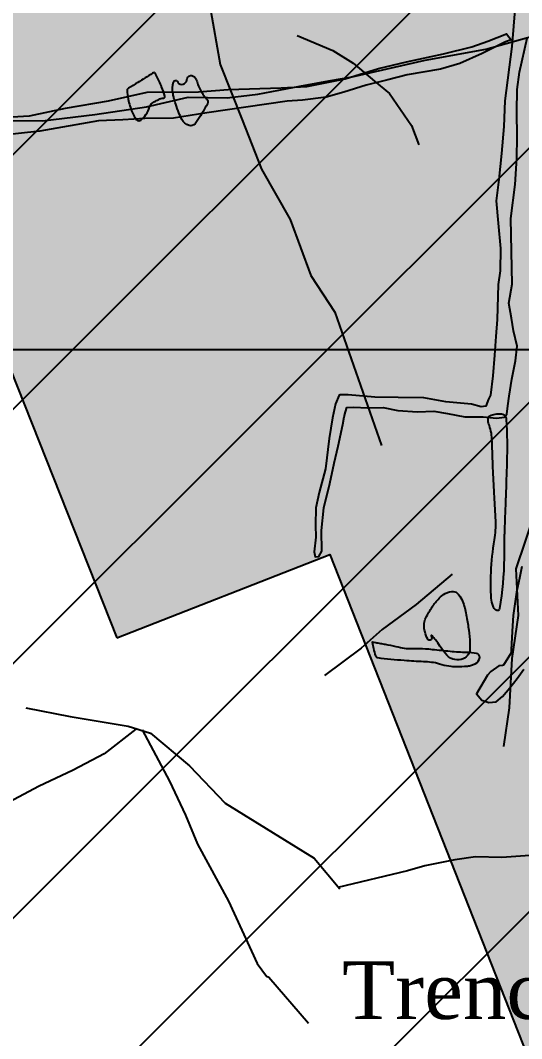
# Model space of a CAD drawing. Header units: feet. Extents: x 442639 to 445151, y 513727 to 516000.
# Drawn here: x 443467.2 to 443510.7, y 514940.2 to 515028.6 of the extents above; entities that cross this region are included whole.
import ezdxf

# ---------------------------------------------------------------- set-up
doc = ezdxf.new("R2010")
doc.units = ezdxf.units.FT
doc.header["$MEASUREMENT"] = 0
for name, color, linetype in [('AI', 14, 'CONTINUOUS'), ('CM1', 8, 'CONTINUOUS'), ('CROPMARKS', 5, 'CONTINUOUS'), ('CROPMARKSII', 7, 'CONTINUOUS'), ('FW_AREA97', 8, 'CONTINUOUS'), ('GEOAREA', 4, 'CONTINUOUS'), ('HEADINGS1', 7, 'CONTINUOUS'), ('OSGrid', 8, 'CONTINUOUS'), ('TRENCH', 1, 'CONTINUOUS')]:
    doc.layers.add(name, color=color, linetype=linetype)
doc.styles.get("Standard").update_dxf_attribs({"font": 'times.ttf', "height": 2})

msp = doc.modelspace()

# ---------------------------------------------------------------- hatches: boundary and pattern name
at = {"layer": 'FW_AREA97', "ltscale": 100}
h = msp.add_hatch(dxfattribs=at)
h.set_pattern_fill('ANSI31', color=8, scale=125, style=0)
h.paths.add_polyline_path([(443587.976, 515216.422), (443587.008, 515217.521), (443572.596, 515207.835), (443554.939, 515197.486), (443537.909, 515187.539), (443512.937, 515172.36), (443493.964, 515160.977), (443460.41, 515139.802), (443431.975, 515122.345), (443414.896, 515111.466), (443405.384, 515106.045), (443399.1, 515103.478), (443393.603, 515101.232), (443388.405, 515100.389), (443382.732, 515099.191), (443382.074, 515096.91), (443382.397, 515095.15), (443383.543, 515088.919), (443383.564, 515083.883), (443382.192, 515078.123), (443381.034, 515073.431), (443384.221, 515057.626), (443318.708, 515029.564), (443254.002, 515002.669), (443234.433, 514993.639), (443208.082, 514982), (443180.76, 514970.831), (443151.714, 514959.132), (443125.983, 514948.738), (443135.654, 514903.446), (443139.613, 514884.672), (443178.623, 514701.908), (443209.061, 514703.713), (443226.823, 514704.523), (443230.584, 514708.161), (443242.217, 514710.213), (443252.61, 514710.952), (443261.806, 514711.15), (443272.893, 514709.467), (443279.945, 514710.574), (443284.828, 514712.057), (443293.882, 514712.385), (443306.489, 514711.397), (443312.899, 514711.584), (443321.46, 514712.019), (443331.486, 514712.646), (443343.241, 514714.157), (443419.665, 514722.594), (443437.929, 514724.52), (443451.344, 514726.381), (443463.086, 514728.088), (443474.139, 514729.712), (443483.152, 514730.814), (443493.31, 514731.457), (443499.823, 514717.34), (443505.96, 514717.727), (443516.897, 514718.8), (443528.375, 514721.107), (443537.759, 514722.358), (443555.617, 514723.33), (443565.188, 514722.572), (443571.898, 514721.985), (443575.656, 514722.203), (443577.304, 514722.298), (443621.209, 514712.311), (443656.081, 514706.29), (443682.603, 514701.884), (443707.118, 514697.606), (443718.23, 514696.192), (443714.653, 514598.287), (443713.04, 514556.317), (443712.419, 514504.673), (443712.312, 514456.317), (443712.227, 514418.293), (443716.388, 514403.701), (443727.177, 514401.071), (443733.588, 514379.739), (443741.521, 514358.019), (443744.908, 514351.825), (443767.696, 514356.857), (443784.606, 514360.77), (443804.504, 514365.451), (443826.874, 514370.795), (443845.143, 514375.041), (443861.878, 514378.9), (443915.081, 514200), (443906.52, 514038.617), (443920.995, 514037.304), (443931.512, 514036.691), (443947.55, 514036.813), (443967.072, 514036.932), (443981.751, 514037.935), (444001.138, 514037.546), (444024.018, 514034.044), (444038.941, 514033.828), (444056.89, 514033.622), (444074.802, 514033.059), (444089.091, 514031.854), (444101.609, 514031.789), (444113.954, 514032.79), (444123.013, 514034.107), (444123.494, 514029.367), (444179.611, 514028.124), (444375.796, 514023.777), (444377.951, 514033.209), (444378.25, 514062.755), (444378.087, 514070.071), (444377.953, 514077.668), (444378.361, 514088.652), (444378.861, 514096.498), (444379.901, 514103.877), (444382.107, 514122.088), (444382.784, 514132.456), (444385.055, 514147.012), (444387.527, 514164.561), (444389.714, 514186.923), (444391.965, 514209.43), (444393.185, 514220.453), (444393.626, 514228.981), (444395.344, 514261.938), (444396.717, 514283.83), (444397.381, 514301.942), (444396.774, 514312.786), (444397.089, 514320.184), (444397.475, 514332.254), (444395.478, 514362.221), (444394.144, 514387.128), (444391.229, 514408.389), (444396.915, 514413.69), (444401.219, 514435.021), (444402.766, 514457.906), (444405.466, 514495.243), (444410.112, 514529.546), (444417.166, 514561.61), (444433.174, 514600.373), (444445.84, 514629.849), (444455.106, 514659.044), (444464.293, 514692.274), (444472.216, 514718.602), (444475.441, 514733.881), (444488.391, 514761.65), (444498.755, 514784.171), (444527.77, 514804.406), (444584.336, 514844.969), (444588.423, 514851.988), (444592.663, 514859.269), (444594.769, 514862.503), (444596.977, 514866.392), (444598.721, 514870.607), (444611.206, 514897.781), (444621.234, 514922.335), (444629.071, 514942.418), (444635.483, 514956.791), (444636.385, 514966.775), (444638.564, 514973.326), (444644.322, 514984.918), (444649.1, 514996.077), (444581.108, 515024.078), (444596.393, 515068.324), (444336.753, 515100), (444319.507, 515100.56), (444303.713, 515101.475), (444281.566, 515103.673), (444245.735, 515107.228), (444205.939, 515110.682), (444194.374, 515112.263), (444162.318, 515117.023), (444139.128, 515119.15), (444119.952, 515119.969), (444093.765, 515121.632), (444085.455, 515122.109), (444057.939, 515138.013), (444004.897, 515142.766), (444002.009, 515131.644), (444000, 515122.425), (443999.067, 515110.465), (443998.885, 515097.84), (443997.843, 515086.907), (443992.669, 515065.269), (443985.83, 515030.168), (443974.504, 514977.22), (443969.906, 514974.092), (443965.16, 514973.735), (443962.387, 514975.357), (443950.053, 514978.687), (443943.973, 514976.446), (443795.152, 514953.041), (443786.899, 514952.359), (443728.658, 514937.257), (443713.615, 514985.752), (443699.924, 514992.359), (443696.242, 515002.999), (443692.278, 515017.761), (443687.475, 515027.814), (443679.879, 515041.356), (443672.688, 515053.239), (443666.544, 515059.216), (443649.375, 515102.318), (443639.181, 515121.193), (443626.884, 515153.736), (443593.807, 515207.041)])
at = {"layer": 'GEOAREA', "ltscale": 100}
h = msp.add_hatch(color=256, dxfattribs=at)
h.paths.add_polyline_path([(443360, 514713.431), (443420, 514713.431), (443420, 514513.431), (443360, 514513.431)])
h.paths.add_polyline_path([(443161.3, 514956.171), (443259.237, 514712.967), (443265.024, 514715.528), (443265.355, 514714.687), (443282.203, 514714.855), (443293.914, 514714.206), (443300.25, 514713.294), (443301.92, 514714.039), (443221.12, 514915.562), (443333.235, 514960.739), (443427.48, 514725.701), (443429.235, 514726.393), (443429.597, 514725.694), (443440.808, 514730.091), (443442.157, 514728.53), (443447.236, 514730.424), (443448.237, 514728.596), (443453.829, 514728.858), (443486.116, 514741.69), (443389.252, 514983.375), (443400.106, 514987.696), (443388.716, 515022.127), (443384.684, 515039.803), (443386.193, 515044.842), (443385.554, 515046.683)])
h.paths.add_polyline_path([(443475.554, 514974.961), (443494.039, 514982.203), (443528.273, 514895.272), (443598.675, 514934.877), (443568.374, 515011.261), (443605.436, 515025.952), (443633.219, 514955.519), (443668.453, 514975.098), (443649.945, 515021.852), (443668.436, 515029.354), (443616.214, 515161.697), (443614.21, 515161.114), (443596.593, 515194.878), (443509.505, 515160.604), (443523.975, 515123.285), (443505.549, 515116.001), (443512.86, 515097.393), (443383.099, 515046.255), (443405.13, 514990.403), (443460.79, 515012.209)])
h.paths.add_polyline_path([(443790.652, 515270.828), (443603.972, 515197.597), (443614.29, 515171.164), (443628.267, 515143.04), (443775.083, 515200.378), (443868.78, 514960.66), (443876.506, 514963.635), (443877.714, 514961.959), (443906.757, 514973.289)])
h.paths.add_polyline_path([(443689.638, 514984.394), (443668.531, 514973.806), (443650.779, 514962.249), (443637.27, 514954.507), (443740.908, 514697.977), (443746.029, 514696.624), (443750.91, 514696.614), (443761.746, 514694.836), (443779.888, 514693.638), (443790.716, 514690.545), (443806.2, 514690.188), (443808.447, 514691.115)])
h.paths.add_polyline_path([(443584.518, 514924.294), (443566.738, 514914.939), (443551.462, 514904.702), (443532.463, 514893.523), (443602.452, 514721.254), (443620.617, 514717.014), (443626.38, 514714.975), (443645.648, 514712.103), (443666.275, 514707.459), (443671.591, 514709.515)])
at = {"layer": 'TRENCH', "ltscale": 100}
h = msp.add_hatch(color=256, dxfattribs=at)
h.paths.add_polyline_path([(443444.348, 515139.572), (443443.373, 515141.012), (443407.547, 515121.493), (443408.202, 515120.085)])
h.paths.add_polyline_path([(443483.252, 515162), (443484.901, 515162.649), (443466.734, 515198.214), (443465.416, 515197.545)])
h.paths.add_polyline_path([(443517.75, 515184.372), (443518.62, 515182.716), (443550.313, 515203.13), (443548.717, 515204.451)])
h.paths.add_polyline_path([(443679.504, 515139.262), (443681.179, 515139.75), (443643.747, 515232.77), (443642.153, 515232.133)], flags=17)
h.paths.add_polyline_path([(443560.104, 515195.095), (443558.689, 515195.42), (443539.705, 515085.728), (443541.124, 515085.449)])
h.paths.add_polyline_path([(443441.823, 515053.496), (443442.367, 515054.811), (443429.876, 515059.598), (443429.55, 515058.144)])
h.paths.add_polyline_path([(443454.402, 515012.917), (443453.081, 515013.418), (443457.193, 515024.46), (443458.551, 515023.946)])
h.paths.add_polyline_path([(443526.59, 515085.07), (443525.15, 515084.894), (443540.607, 514936.243), (443542.135, 514936.489)])
h.paths.add_polyline_path([(443457.832, 514965.49), (443457.319, 514966.917), (443420.536, 514952.894), (443421.036, 514951.477)])
h.paths.add_polyline_path([(443586.695, 515064.09), (443587.928, 515064.659), (443598.832, 515036.686), (443597.516, 515036.256)])
h.paths.add_polyline_path([(443642.329, 515065.428), (443642.185, 515063.906), (443602.508, 515066.574), (443602.619, 515068.047)], flags=17)
h.paths.add_polyline_path([(443629.648, 515090.047), (443628.268, 515090.169), (443629.104, 515100.325), (443630.546, 515100.227)], flags=17)
h.paths.add_polyline_path([(443641.901, 515046.461), (443640.78, 515027.021), (443642.257, 515026.956), (443643.407, 515046.529)], flags=17)
h.paths.add_polyline_path([(443613.368, 514921.596), (443614.818, 514922.262), (443652.746, 514829.498), (443651.105, 514829.188)])
h.paths.add_polyline_path([(443748.705, 514887.436), (443747.537, 514886.424), (443800.31, 514826.507), (443801.532, 514827.653)])
h.paths.add_polyline_path([(443778.329, 515074.969), (443776.546, 515074.414), (443773.702, 515090.476), (443775.699, 515091.08)], flags=17)
h.paths.add_polyline_path([(443871.281, 515019.199), (443870.522, 515017.464), (443849.048, 515029.417), (443850.465, 515031.68)], flags=17)
h.paths.add_polyline_path([(443847.133, 515072.648), (443845.192, 515072.037), (443842.709, 515082.193), (443845.17, 515082.528)], flags=17)
h.paths.add_polyline_path([(444045.314, 514982.301), (444049.127, 514979.066), (444045.892, 514975.254), (444042.079, 514978.488)])
h.paths.add_polyline_path([(444115.961, 514979.57), (444120.01, 514982.504), (444122.944, 514978.455), (444118.895, 514975.521)])
h.paths.add_polyline_path([(444190.813, 514982.443), (444195.114, 514984.993), (444197.664, 514980.692), (444193.363, 514978.142)])
h.paths.add_polyline_path([(444048.71, 515084.197), (444052.382, 515087.59), (444055.775, 515083.918), (444052.103, 515080.525)])
h.paths.add_polyline_path([(444124.079, 515073.634), (444128.312, 515076.296), (444130.974, 515072.064), (444126.742, 515069.401)])
h.paths.add_polyline_path([(444049.717, 515169.782), (444054.693, 515170.271), (444055.183, 515165.295), (444050.207, 515164.806)])
h.paths.add_polyline_path([(444115.388, 515183.688), (444119.415, 515186.651), (444122.379, 515182.624), (444118.352, 515179.661)])
h.paths.add_polyline_path([(444185.165, 515149.894), (444188.835, 515153.29), (444192.231, 515149.62), (444188.561, 515146.224)])
edge = h.paths.add_edge_path()
edge.add_line((443661.107, 515245.617), (443660.644, 515247.337))
edge.add_line((443660.644, 515247.337), (443648.085, 515241.695))
edge.add_line((443648.085, 515241.695), (443637.362, 515236.494))
edge.add_line((443637.362, 515236.494), (443624.812, 515229.893))
edge.add_line((443624.812, 515229.893), (443612.498, 515223.264))
edge.add_line((443612.498, 515223.264), (443598.3, 515215.38))
edge.add_line((443598.3, 515215.38), (443599.54, 515213.854))
edge.add_line((443599.54, 515213.854), (443610.28, 515220.162))
edge.add_line((443610.28, 515220.162), (443621.443, 515226.208))
edge.add_line((443621.443, 515226.208), (443632.096, 515231.881))
edge.add_line((443632.096, 515231.881), (443644.21, 515237.875))
edge.add_line((443644.21, 515237.875), (443661.107, 515245.617))
edge.add_line((443876.086, 514893.121), (443976.086, 514893.121))

# ---------------------------------------------------------------- linework, layer by layer
at = {"layer": 'AI', "color": 17}
msp.add_lwpolyline([(443578.688, 515126.035, 0.000001), (443578.899, 515127.366, 0.000001)], format="xyb", dxfattribs=at)
for points in [[(443510.235, 515031.288), (443509.812, 515026.301), (443509.214, 515021.589), (443509.136, 515019.354), (443508.932, 515017.004), (443508.691, 515014.747), (443508.475, 515012.91), (443508.647, 515010.97), (443508.841, 515008.758), (443508.797, 515006.817), (443508.645, 515005.633), (443508.564, 515002.597), (443508.441, 515001.122), (443508.308, 514999.513), (443508.167, 514997.707), (443507.973, 514996.03), (443507.791, 514995.677), (443507.553, 514995.084), (443507.169, 514995.017), (443506.335, 514995.266), (443504.1, 514995.452), (443502.193, 514995.79), (443499.955, 514995.823), (443497.932, 514995.856), (443495.626, 514996.057), (443494.934, 514996.06), (443494.841, 514996.023), (443494.528, 514995.293), (443494.264, 514994.064), (443493.989, 514992.268), (443493.654, 514989.65), (443493.122, 514987.579), (443492.814, 514986.245), (443492.788, 514984.744), (443492.818, 514983.698), (443492.677, 514982.431), (443492.766, 514981.992), (443493.075, 514982.029), (443493.347, 514982.484), (443493.317, 514984.286), (443493.525, 514986.249), (443494.035, 514988.376), (443494.414, 514990.127), (443494.771, 514991.609), (443495.162, 514993.494), (443495.281, 514994.168), (443495.389, 514994.6), (443495.519, 514994.977), (443496.133, 514995.007), (443497.307, 514994.936), (443498.651, 514994.977), (443499.944, 514994.717), (443501.635, 514994.595), (443503.043, 514994.64), (443504.242, 514994.45), (443505.747, 514994.145), (443507.322, 514994.149), (443508.492, 514994.034), (443509.185, 514994.139), (443509.386, 514994.392), (443509.482, 514995.122), (443509.605, 514995.949), (443509.835, 514997.424), (443510.148, 514999.018), (443510.289, 515000.285), (443509.976, 515001.607), (443509.789, 515002.72), (443509.565, 515004.035), (443509.863, 515005.666), (443509.742, 515011.365), (443510.114, 515014.322), (443510.258, 515016.606), (443510.276, 515018.449), (443510.268, 515020.628), (443510.294, 515022.561), (443510.483, 515024.085), (443511.16, 515027.035)], [(443463.406, 515020.037), (443467.979, 515020.27), (443471.104, 515020.937), (443474.84, 515021.59), (443478.195, 515022.329), (443482.635, 515022.356), (443485.209, 515022.565), (443489.82, 515022.704), (443492.054, 515022.843), (443495.358, 515023.496), (443498.267, 515024.379), (443500.684, 515024.979), (443503.883, 515025.677), (443506.345, 515026.274), (443507.752, 515026.751), (443509.354, 515027.392), (443509.752, 515026.882), (443509.287, 515026.695), (443507.25, 515025.685), (443505.306, 515024.821), (443503.626, 515024.321), (443500.732, 515023.832), (443499.06, 515023.422), (443497.202, 515022.937), (443495.243, 515022.326), (443493.723, 515021.912), (443491.667, 515021.651), (443490.327, 515021.546), (443483.384, 515020.539), (443480.475, 515020.087), (443477.987, 515020.042), (443476.088, 515019.929), (443473.965, 515019.836), (443468.896, 515018.951), (443464.9, 515018.518)], [(443510.682, 514981.17), (443510.481, 514980.161), (443510.235, 514978.939), (443509.942, 514976.92), (443509.868, 514976.026), (443509.768, 514973.955), (443509.771, 514973.676), (443509.098, 514972.607), (443509.004, 514972.57), (443508.695, 514972.532), (443507.999, 514972.059), (443507.701, 514971.724), (443506.767, 514970.118), (443507.206, 514969.56), (443507.828, 514969.355), (443508.454, 514969.411), (443509.005, 514969.869), (443509.646, 514970.644), (443510.279, 514971.438), (443510.859, 514972.254)]]:
    msp.add_lwpolyline(points, dxfattribs=at)
for points in [[(443478.761, 515024.03, 0.010935), (443478.667, 515023.975, 0.000786), (443477.378, 515023.173, 0.000426), (443476.588, 515022.679, 0.004609), (443476.516, 515022.632, 0.263679), (443476.455, 515022.515, 0.041862), (443476.55, 515021.739, 0.023137), (443476.699, 515021.163, 0.022475), (443476.905, 515020.587, 0.068731), (443477.28, 515019.942, 0.240761), (443477.483, 515019.847, 0.176164), (443477.649, 515019.915, 0.047645), (443478.085, 515020.391, 0.100482), (443478.4, 515021.051, -0.182736), (443478.634, 515021.389, -0.024176), (443478.815, 515021.501, -0.01184), (443479.199, 515021.702, -0.077387), (443479.599, 515021.828, 0.231349), (443479.72, 515021.911, 0.204428), (443479.729, 515022, 0.020773), (443479.45, 515022.796, 0.000914), (443479.407, 515022.905, 0.000747), (443479.353, 515023.038, 0.038423), (443478.875, 515024, 0.4063)], [(443480.867, 515023.193, 0.71282), (443481.626, 515023.403, -0.760467), (443482.381, 515023.563, -0.044681), (443482.557, 515023.133, 0.037258), (443482.761, 515022.615, 0.080487), (443483.355, 515021.766, -0.247503), (443483.455, 515021.426, -0.071539), (443483.422, 515021.332, -0.009223), (443483.051, 515020.659, -0.015295), (443482.604, 515019.935, -0.031099), (443482.353, 515019.601, -0.301583), (443481.825, 515019.451, -0.197658), (443481.214, 515019.964, -0.02495), (443480.947, 515020.543, -0.019715), (443480.676, 515021.303, -0.008576), (443480.522, 515021.828, -0.013843), (443480.441, 515022.158, -0.131228), (443480.492, 515023.235, -0.59095), (443480.804, 515023.297, -0.060793), (443480.829, 515023.258, 0.03692)], [(443509.146, 514994.332, -0.194999), (443509.341, 514993.922, -0.022834), (443509.39, 514990.178, -0.000095), (443509.295, 514987.298, -0.001104), (443509.286, 514987.049, -0.000539), (443509.235, 514985.722, 0.000522), (443509.182, 514984.352, 0.008513), (443509.169, 514983.722, -0.002947), (443509.152, 514981.9, -0.036764), (443508.762, 514977.515, -0.595067), (443508.415, 514977.395, -0.060769), (443508.301, 514977.527, -0.048997), (443508.198, 514977.718, -0.083004), (443508.037, 514978.415, -0.026455), (443508.016, 514980.645, -0.030786), (443508.313, 514983.468, 0.051347), (443508.422, 514985.169, 0.006804), (443508.315, 514987.223, -0.006304), (443508.197, 514989.439, -0.002353), (443508.157, 514990.551, 0.001579), (443508.1, 514992.207, 0.085338), (443507.812, 514993.574, -0.206613), (443507.829, 514994.171, -0.190236), (443507.917, 514994.254, -0.04755), (443508.368, 514994.387, -0.065618), (443508.938, 514994.422, -0.169492)], [(443502.883, 514974.935, -0.755731), (443502.539, 514974.852, -0.132985), (443502.215, 514976.114, -0.100107), (443502.315, 514976.577, -0.042359), (443502.846, 514977.554, -0.035867), (443503.419, 514978.303, -0.053802), (443503.886, 514978.727, -0.134239), (443504.611, 514979.003, -0.211569), (443505.091, 514978.844, -0.10525), (443505.482, 514978.3, -0.057568), (443505.841, 514977.138, -0.0039), (443505.955, 514976.494, -0.004428), (443506.047, 514975.926, -0.020243), (443506.171, 514974.808, -0.027248), (443506.184, 514973.973, -0.167256), (443505.972, 514973.429, -0.15343), (443505.437, 514973.09, -0.15769), (443504.71, 514973.129, -0.135876), (443504.034, 514973.628, -0.022499), (443503.587, 514974.254, 0.026456), (443503.203, 514974.783, 0.005753), (443502.901, 514975.147, 0.079358), (443502.875, 514975.17, 0.782569), (443502.834, 514975.129, -0.144095)], [(443498.049, 514973.318, 0.182675), (443498.179, 514973.25, 0.011107), (443500.497, 514973.027, 0.006049), (443502.156, 514972.925, -0.014483), (443502.848, 514972.871, -0.051685), (443503.538, 514972.723, 0.042788), (443504.367, 514972.531, 0.034927), (443505.008, 514972.484, 0.023381), (443505.966, 514972.525, 0.044494), (443506.313, 514972.588, 0.043989), (443506.647, 514972.712, 0.256914), (443507.035, 514973.252, 0.403316), (443506.757, 514973.62, 0.035033), (443505.912, 514973.695, -0.020556), (443504.469, 514973.781, -0.001898), (443502.934, 514973.941, 0.00482), (443502.33, 514974.001, 0.037829), (443501.254, 514974.015, -0.055375), (443500.518, 514974.05, -0.018134), (443499.796, 514974.193, 0.014175), (443498.873, 514974.383, 0.000085), (443498.455, 514974.457, 0.000081), (443498.014, 514974.534, 0.001047), (443497.76, 514974.578, 0.005664), (443497.713, 514974.586, 0.519557), (443497.702, 514974.575, 0.011059), (443497.821, 514974.047, 0.015024), (443498.002, 514973.401, 0.107121)]]:
    msp.add_lwpolyline(points, format="xyb", close=True, dxfattribs=at)
at = {"layer": 'CM1', "ltscale": 100, "flags": 128}
for points in [[(443480.795, 515050.591), (443480.631, 515046.94), (443481.869, 515042.277), (443482.261, 515037.909), (443482.454, 515033.487), (443483.621, 515029.845), (443484.513, 515024.734), (443486.429, 515019.948), (443488.125, 515015.647), (443490.585, 515011.278), (443492.386, 515006.409), (443494.466, 515003.236), (443498.525, 514991.678)], [(443491.197, 515027.256), (443494.312, 515025.951), (443496.047, 515024.858), (443497.916, 515023.283), (443499.213, 515022.233), (443501.106, 515019.43), (443501.769, 515017.764)], [(443504.657, 514980.488), (443501.533, 514977.869), (443498.585, 514975.701), (443496.749, 514974.084), (443493.572, 514971.692)]]:
    msp.add_lwpolyline(points, dxfattribs=at)
at = {"layer": 'CROPMARKS', "ltscale": 100, "flags": 128}
for points in [[(443439.331, 515018.12), (443442.418, 515018.342), (443447.045, 515019.042), (443449.71, 515019.231), (443452.457, 515019.193), (443456.199, 515019.367), (443459.771, 515019.544), (443463.26, 515019.892), (443469.123, 515019.838), (443473.663, 515020.398), (443478.148, 515021.071), (443481.757, 515021.899), (443485.127, 515021.852), (443487.794, 515022.154), (443491.43, 515022.868), (443493.957, 515023.315), (443495.973, 515023.655), (443502.311, 515025.124), (443507.565, 515026.07), (443514.816, 515028.093)], [(443509.136, 514965.526), (443509.61, 514968.884), (443509.841, 514973.184), (443510.402, 514976.915), (443510.195, 514980.973), (443511.85, 514985.847), (443511.954, 514988.129)]]:
    msp.add_lwpolyline(points, dxfattribs=at)
at = {"layer": 'CROPMARKSII', "ltscale": 100}
for points in [[(443467.662, 514968.888), (443471.529, 514968.139), (443476.559, 514967.299), (443478.488, 514966.682), (443481.865, 514963.858), (443484.957, 514960.63), (443492.667, 514955.845), (443494.898, 514953.196)], [(443477.304, 514967.101), (443477.209, 514967.054), (443474.452, 514964.915), (443471.781, 514963.482), (443468.78, 514962.059), (443466.215, 514960.717), (443463.601, 514959.506)], [(443477.755, 514966.982), (443480.133, 514962.522), (443481.52, 514959.573), (443482.559, 514957.072), (443485.258, 514952.108), (443485.258, 514952.108), (443487.748, 514946.695), (443488.558, 514945.598), (443488.754, 514945.517), (443492.201, 514941.526)], [(443526.637, 514954.161), (443523.135, 514955.115), (443519.101, 514955.691), (443515.58, 514956.134), (443513.258, 514956.091), (443510.992, 514956.048), (443508.955, 514955.896), (443506.659, 514955.967), (443504.88, 514955.707), (443502.283, 514955.176), (443500.761, 514954.751), (443494.726, 514953.306)]]:
    msp.add_lwpolyline(points, dxfattribs=at)
at = {"layer": 'GEOAREA', "ltscale": 100}
msp.add_lwpolyline([(443475.554, 514974.961), (443494.039, 514982.203), (443528.273, 514895.272), (443598.675, 514934.877), (443568.374, 515011.261), (443605.436, 515025.952), (443633.219, 514955.519), (443668.453, 514975.098), (443649.945, 515021.852), (443668.436, 515029.354), (443616.214, 515161.697), (443614.21, 515161.114), (443596.593, 515194.878), (443509.505, 515160.604), (443523.975, 515123.285), (443505.549, 515116.001), (443512.86, 515097.393), (443383.099, 515046.255), (443405.13, 514990.403), (443460.79, 515012.209)], close=True, dxfattribs=at)
at = {"layer": 'OSGrid', "ltscale": 100}
msp.add_lwpolyline([(443000, 514000), (443000, 515000), (445000, 515000)], dxfattribs=at)

# ---------------------------------------------------------------- texts
at = {"layer": 'HEADINGS1', "ltscale": 100}
msp.add_text('Trench 2', height=5, dxfattribs=at).set_placement((443495.098, 514941.885))

doc.saveas('drawing.dxf')
